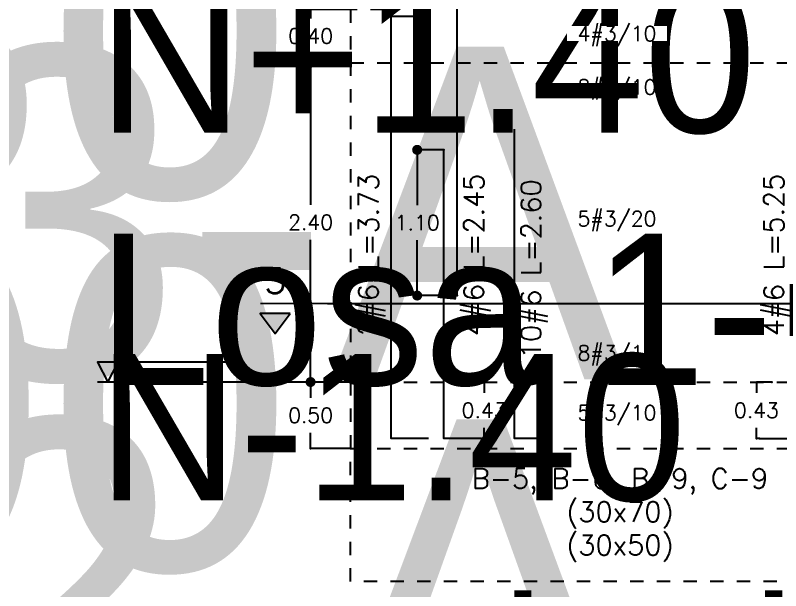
# Model space of a CAD drawing. Header units: millimetres. Extents: x 34 to 103.9, y 11.5 to 37.7.
# Drawn here: x 52.78 to 58.53, y 18.35 to 22.68 of the extents above; entities that cross this region are included whole.
import ezdxf
from ezdxf.enums import TextEntityAlignment as Align

# ---------------------------------------------------------------- set-up
doc = ezdxf.new("R2018")
doc.units = ezdxf.units.MM
doc.header["$LTSCALE"] = 0.01
doc.linetypes.add('DASHED2', pattern=[0.375, 0.25, -0.125])
doc.layers.add('def', color=7, linetype='Continuous', plot=False)
doc.layers.add('FC_TEXTO NO IMPRIMIR', color=250, linetype='Continuous', plot=False)
for name, color, linetype in [('FC_BORDE COLUMNA', 6, 'DASHED2'), ('FC_COTAS', 1, 'Continuous'), ('FC_PROYECCION', 6, 'DASHED2'), ('FC_R-100', 12, 'Continuous'), ('FC_R-140', 2, 'Continuous'), ('FC_R-60', 11, 'Continuous'), ('FC_R-80', 11, 'Continuous'), ('FC_REFUERZO', 5, 'Continuous')]:
    doc.layers.add(name, color=color, linetype=linetype)
doc.styles.add('FC_TEXT', font='romans.shx', dxfattribs={"height": 0.002})
doc.styles.add('FC_TEXT1', font='romans.shx')
doc.styles.get("Standard").update_dxf_attribs({"font": 'romans.shx'})
doc.dimstyles.new('FC_COTAS', dxfattribs={"dimtxt": 0.0015, "dimasz": 0.001, "dimexe": 0, "dimexo": 0, "dimgap": 0.001, "dimtad": 1, "dimtih": 1, "dimtoh": 1, "dimzin": 0, "dimdsep": 46, "dimtxsty": 'FC_TEXT1', "dimblk": 'DOT', "dimcen": 0.09, "dimclrd": 256, "dimclre": 256, "dimclrt": 256, "dimadec": 0, "dimazin": 0, "dimtfac": 1, "dimtix": 1, "dimtmove": 2, "dimatfit": 3, "dimfxl": 1.002, "dimtolj": 1, "dimtzin": 0, "dimlwd": -1, "dimarcsym": 0})

# ---------------------------------------------------------------- blocks, each defined once
blk = doc.blocks.new('_Dot')
at = {"color": 0, "linetype": 'ByBlock', "lineweight": -2}
blk.add_line((-0.5, 0), (-1, 0), dxfattribs=at)
at = {"color": 0, "linetype": 'ByBlock', "const_width": 0.5}
blk.add_lwpolyline([(-0.25, 0, 1), (0.25, 0, 1)], format="xyb", close=True, dxfattribs=at)
blk = doc.blocks.new('*D115')
at = {"layer": 'def', "color": 0, "ltscale": 0.6, "transparency": 16777216}
for p in [(55.0007, 22.3201), (55.3007, 22.3201), (55.3007, 19.9201)]:
    blk.add_point(p, dxfattribs=at)
at = {"layer": 'FC_COTAS', "lineweight": -2, "ltscale": 0.6, "transparency": 16777216}
for p, q in [((55.3007, 22.3201), (55.0007, 22.3201)), ((55.3007, 19.9201), (55.0007, 19.9201))]:
    blk.add_line(p, q, dxfattribs=at)
at = {"layer": 'FC_COTAS', "ltscale": 0.6, "transparency": 16777216}
for p, q in [((55.0007, 22.2451), (55.0007, 21.2513)), ((55.0007, 19.9951), (55.0007, 20.9888))]:
    blk.add_line(p, q, dxfattribs=at)
at = {"layer": 'FC_COTAS', "ltscale": 0.6, "transparency": 16777216, "xscale": 0.075, "yscale": 0.075, "zscale": 0.075}
for p, rotation in [((55.0007, 22.3201), 90), ((55.0007, 19.9201), 270)]:
    blk.add_blockref('_Dot', p, dxfattribs=dict(at, rotation=rotation))
at = {"layer": 'FC_COTAS', "ltscale": 0.6, "transparency": 16777216, "insert": (55.0007, 21.1201), "char_height": 0.1125, "attachment_point": 5, "style": 'FC_TEXT1'}
blk.add_mtext('\\A1;2.40', dxfattribs=at)
blk = doc.blocks.new('*D116')
at = {"layer": 'def', "color": 0, "ltscale": 0.6, "transparency": 16777216}
for p in [(55.0007, 22.7201), (55.3007, 22.7201), (55.3007, 22.3201)]:
    blk.add_point(p, dxfattribs=at)
at = {"layer": 'FC_COTAS', "lineweight": -2, "ltscale": 0.6, "transparency": 16777216}
for p, q in [((55.3007, 22.7201), (55.0007, 22.7201)), ((55.3007, 22.3201), (55.0007, 22.3201))]:
    blk.add_line(p, q, dxfattribs=at)
at = {"layer": 'FC_COTAS', "ltscale": 0.6, "transparency": 16777216}
for p, q in [((55.0007, 22.7201), (55.0007, 22.6513)), ((55.0007, 22.3201), (55.0007, 22.3888))]:
    blk.add_line(p, q, dxfattribs=at)
at = {"layer": 'FC_COTAS', "ltscale": 0.6, "transparency": 16777216, "insert": (55.0007, 22.5201), "char_height": 0.1125, "attachment_point": 5, "style": 'FC_TEXT1'}
blk.add_mtext('\\A1;0.40', dxfattribs=at)
blk = doc.blocks.new('*D119')
at = {"layer": 'def', "color": 0, "ltscale": 0.6, "transparency": 16777216}
for p in [(55.3007, 19.9201), (55.0007, 19.4201), (55.3007, 19.4201)]:
    blk.add_point(p, dxfattribs=at)
at = {"layer": 'FC_COTAS', "lineweight": -2, "ltscale": 0.6, "transparency": 16777216}
for p, q in [((55.3007, 19.9201), (55.0007, 19.9201)), ((55.3007, 19.4201), (55.0007, 19.4201))]:
    blk.add_line(p, q, dxfattribs=at)
at = {"layer": 'FC_COTAS', "ltscale": 0.6, "transparency": 16777216}
for p, q in [((55.0007, 19.9201), (55.0007, 19.8013)), ((55.0007, 19.4201), (55.0007, 19.5388))]:
    blk.add_line(p, q, dxfattribs=at)
at = {"layer": 'FC_COTAS', "ltscale": 0.6, "transparency": 16777216, "insert": (55.0007, 19.6701), "char_height": 0.1125, "attachment_point": 5, "style": 'FC_TEXT1'}
blk.add_mtext('\\A1;0.50', dxfattribs=at)
blk = doc.blocks.new('*D120')
at = {"layer": 'def', "color": 0, "ltscale": 0.6, "transparency": 16777216}
for p in [(56.0007, 21.6651), (55.8007, 20.5701), (56.1007, 20.5701)]:
    blk.add_point(p, dxfattribs=at)
at = {"layer": 'FC_COTAS', "lineweight": -2, "ltscale": 0.6, "transparency": 16777216}
for p, q in [((56.0007, 21.6651), (55.8007, 21.6651)), ((56.1007, 20.5701), (55.8007, 20.5701))]:
    blk.add_line(p, q, dxfattribs=at)
at = {"layer": 'FC_COTAS', "ltscale": 0.6, "transparency": 16777216}
for p, q in [((55.8007, 21.5901), (55.8007, 21.2488)), ((55.8007, 20.6451), (55.8007, 20.9863))]:
    blk.add_line(p, q, dxfattribs=at)
at = {"layer": 'FC_COTAS', "ltscale": 0.6, "transparency": 16777216, "xscale": 0.075, "yscale": 0.075, "zscale": 0.075}
for p, rotation in [((55.8007, 21.6651), 90), ((55.8007, 20.5701), 270)]:
    blk.add_blockref('_Dot', p, dxfattribs=dict(at, rotation=rotation))
at = {"layer": 'FC_COTAS', "ltscale": 0.6, "transparency": 16777216, "insert": (55.8007, 21.1176), "char_height": 0.1125, "attachment_point": 5, "style": 'FC_TEXT1'}
blk.add_mtext('\\A1;1.10', dxfattribs=at)
blk = doc.blocks.new('*U17')
at = {"ltscale": 0.9, "const_width": 0.0002}
blk.add_lwpolyline([(-0.010933, 0.002), (-0.025333, 0.002)], dxfattribs=at)
at = {"ltscale": 0.9}
blk.add_lwpolyline([(-0.024294, 0), (-0.023255, 0.002), (-0.025333, 0.002)], close=True, dxfattribs=at)
blk.add_lwpolyline([(0, 0), (-0.025333, 0)], dxfattribs=at)
at = {"layer": 'FC_R-80', "lineweight": 25, "flags": 104}
blk.add_attdef('N+00.00', text='', height=0.002, dxfattribs=at).set_placement((-0.025333, 0.002821), align=Align.BOTTOM_LEFT)
blk = doc.blocks.new('*U23')
at = {"layer": 'FC_R-80', "lineweight": 25, "flags": 104}
blk.add_attdef('N+00.00', text='', height=0.002, dxfattribs=at).set_placement((-0.025333, 0.002821), align=Align.BOTTOM_LEFT)
blk = doc.blocks.new('*U32')
h = blk.add_hatch(color=256)
h.dxf.hatch_style = 1
h.paths.add_polyline_path([(-0.021357, -0.0055), (-0.024357, -0.0055), (-0.022857, -0.0075)])
h.paths.add_polyline_path([(0.046012, -0.0055), (0.043012, -0.0055), (0.044512, -0.0075)])
at = {"const_width": 0.00015}
for points in [[(-0.024357, -0.0045), (-0.017612, -0.0045)], [(0.046012, -0.0045), (0.039267, -0.0045)]]:
    blk.add_lwpolyline(points, dxfattribs=at)
for points in [[(-0.021357, -0.0055), (-0.024357, -0.0055), (-0.022857, -0.0075)], [(0.046012, -0.0055), (0.043012, -0.0055), (0.044512, -0.0075)]]:
    blk.add_lwpolyline(points, close=True)
at = {"layer": 'FC_TEXTO NO IMPRIMIR', "transparency": 33554457}
blk.add_lwpolyline([(-0.017612, -0.0045), (0.039267, -0.0045)], dxfattribs=at)
at = {"layer": 'FC_TEXTO NO IMPRIMIR', "ltscale": 1.5, "transparency": 33554457}
blk.add_lwpolyline([(-0.017612, -0.0045), (0.039267, -0.0045)], dxfattribs=at)
at = {"layer": 'FC_R-140', "style": 'FC_TEXT1'}
for tag, p in [('X', (-0.022857, -0.00225)), ("X'", (0.044512, -0.00225))]:
    blk.add_attdef(tag, text='', height=0.0025, dxfattribs=at).set_placement(p, align=Align.MIDDLE_CENTER)
blk = doc.blocks.new('*D121')
at = {"layer": 'def', "color": 0, "ltscale": 0.6, "transparency": 16777216}
for p in [(56.1869, 19.9201), (56.2807, 19.4951), (56.3035, 19.4951)]:
    blk.add_point(p, dxfattribs=at)
at = {"layer": 'FC_COTAS', "lineweight": -2, "ltscale": 0.6, "transparency": 16777216}
for p, q in [((56.1869, 19.9201), (56.3035, 19.9201)), ((56.2807, 19.4951), (56.3035, 19.4951))]:
    blk.add_line(p, q, dxfattribs=at)
at = {"layer": 'FC_COTAS', "ltscale": 0.6, "transparency": 16777216}
for p, q in [((56.3035, 19.9201), (56.3035, 19.8388)), ((56.3035, 19.4951), (56.3035, 19.5763))]:
    blk.add_line(p, q, dxfattribs=at)
at = {"layer": 'FC_COTAS', "ltscale": 0.6, "transparency": 16777216, "insert": (56.3035, 19.7076), "char_height": 0.1125, "attachment_point": 5, "style": 'FC_TEXT1'}
blk.add_mtext('\\A1;0.43', dxfattribs=at)
blk = doc.blocks.new('*D131')
at = {"layer": 'def', "color": 0, "ltscale": 0.6, "transparency": 16777216}
for p in [(58.4645, 19.9201), (58.3479, 19.4951), (58.3707, 19.4951)]:
    blk.add_point(p, dxfattribs=at)
at = {"layer": 'FC_COTAS', "lineweight": -2, "ltscale": 0.6, "transparency": 16777216}
for p, q in [((58.4645, 19.9201), (58.3479, 19.9201)), ((58.3707, 19.4951), (58.3479, 19.4951))]:
    blk.add_line(p, q, dxfattribs=at)
at = {"layer": 'FC_COTAS', "ltscale": 0.6, "transparency": 16777216}
for p, q in [((58.3479, 19.9201), (58.3479, 19.8388)), ((58.3479, 19.4951), (58.3479, 19.5763))]:
    blk.add_line(p, q, dxfattribs=at)
at = {"layer": 'FC_COTAS', "ltscale": 0.6, "transparency": 16777216, "insert": (58.3479, 19.7076), "char_height": 0.1125, "attachment_point": 5, "style": 'FC_TEXT1'}
blk.add_mtext('\\A1;0.43', dxfattribs=at)
blk = doc.blocks.new('*U25')
at = {"layer": 'FC_R-80', "lineweight": 25, "flags": 104}
blk.add_attdef('N+00.00', text='', height=0.002, dxfattribs=at).set_placement((-0.025333, 0.002821), align=Align.BOTTOM_LEFT)
blk = doc.blocks.new('*U24')
at = {"layer": 'FC_R-80', "lineweight": 25, "flags": 104}
blk.add_attdef('N+00.00', text='', height=0.002, dxfattribs=at).set_placement((-0.025333, 0.002821), align=Align.BOTTOM_LEFT)

msp = doc.modelspace()

# ---------------------------------------------------------------- linework, layer by layer
at = {"layer": 'FC_BORDE COLUMNA', "ltscale": 0.6}
msp.add_lwpolyline([(55.3007, 19.4201), (59.3007, 19.4201), (59.3007, 22.7201), (59.0507, 22.7201), (59.0507, 33.9201), (55.5507, 33.9201), (55.5507, 22.7201), (55.3007, 22.7201)], close=True, dxfattribs=at)
at = {"layer": 'FC_PROYECCION', "ltscale": 0.6}
for points in [[(55.3007, 22.3201), (59.3007, 22.3201)], [(55.3007, 19.9201), (59.3007, 19.9201)]]:
    msp.add_lwpolyline(points, dxfattribs=at)
msp.add_lwpolyline([(55.3007, 18.4201), (55.3007, 19.4201), (59.3007, 19.4201), (59.3007, 18.4201)], close=True, dxfattribs=at)
at = {"layer": 'FC_REFUERZO', "ltscale": 0.6}
for points in [[(56.1007, 20.5701), (56.1007, 27.3701), (56.1007, 27.3701)], [(58.3707, 19.4951), (58.6507, 19.4951), (58.6507, 24.4651)], [(55.8852, 19.4951), (55.6052, 19.4951), (55.6052, 22.6701), (55.8852, 22.6701)], [(56.8104, 19.4951), (56.5304, 19.4951), (56.5304, 21.8201)], [(56.2807, 19.4951), (56.0007, 19.4951), (56.0007, 21.6651)]]:
    msp.add_lwpolyline(points, dxfattribs=at)

# ---------------------------------------------------------------- block references
at = {"layer": 'FC_COTAS', "xscale": 75, "yscale": 75, "zscale": 75}
msp.add_blockref('*U32', (56.4498, 20.848), dxfattribs=at).add_auto_attribs({"X'": '5', 'X': '5'})

# ---------------------------------------------------------------- texts
at = {"layer": 'FC_R-100', "ltscale": 0.6, "insert": (57.3233, 18.9201), "char_height": 0.15, "width": 2.791904, "attachment_point": 5, "style": 'FC_TEXT'}
msp.add_mtext('B-5, B-6, B-9, C-9\\P(30x70)\\P(30x50)', dxfattribs=at)
at = {"layer": 'FC_R-80', "char_height": 0.15, "attachment_point": 5, "rotation": 90, "style": 'FC_TEXT'}
for s, insert, width in [('2#6 L=3.73', (55.4607, 20.8753), 1.428101), ('4#6 L=2.45', (56.2507, 20.8753), 1.428101), ('4#6 L=5.25', (58.5041, 20.8753), 1.428101), ('10#6 L=2.60', (56.6804, 20.7681), 1.583224)]:
    msp.add_mtext(s, dxfattribs=dict(at, insert=insert, width=width))

# ---------------------------------------------------------------- dimensions: what is measured, and where the dimension line sits
at = {"layer": 'FC_COTAS', "ltscale": 0.6}
for base, p1, p2, picture, middle in [((55.0007, 22.7201), (55.3007, 22.3201), (55.3007, 22.7201), '*D116', (55.0007, 22.5201)), ((55.0007, 22.3201), (55.3007, 19.9201), (55.3007, 22.3201), '*D115', (55.0007, 21.1201)), ((55.8007108545, 20.5700654582), (56.0007108545, 21.6650654582), (56.1007108545, 20.5700654582), '*D120', (55.8007108545, 21.1175654582)), ((55.0007, 19.4201), (55.3007, 19.9201), (55.3007, 19.4201), '*D119', (55.0007, 19.6701)), ((56.3034997569, 19.4950654582), (56.1868820182, 19.9200654582), (56.2807108545, 19.4950654582), '*D121', (56.3034997569, 19.7075654582)), ((58.3479219522, 19.4950654582), (58.4645396909, 19.9200654582), (58.3707108545, 19.4950654582), '*D131', (58.3479219522, 19.7075654582))]:
    dim = msp.add_linear_dim(base=base, p1=p1, p2=p2, angle=90, dimstyle='FC_COTAS', override={"dimscale": 0, "dimtix": 1, "dimtofl": 1, "dimtmove": 2, "dimatfit": 3}, dxfattribs=at)
    dim.commit()
    dim.dimension.update_dxf_attribs({"geometry": picture, "text_midpoint": middle})

# ---------------------------------------------------------------- next in the draw order: texts
at = {"layer": 'FC_R-60', "char_height": 0.1125, "width": 0.751125, "attachment_point": 5, "style": 'FC_TEXT', "bg_fill": 3, "box_fill_scale": 1, "bg_fill_color": 256, "bg_fill_transparency": 0}
for s, insert in [('8#3/10', (57.3007, 22.1177)), ('5#3/20', (57.3007, 21.1285)), ('8#3/10', (57.3007, 20.1201)), ('5#3/10', (57.3007, 19.6701))]:
    msp.add_mtext(s, dxfattribs=dict(at, insert=insert))

# ---------------------------------------------------------------- next in the draw order: block references
at = {"layer": 'FC_COTAS'}
ref = msp.add_blockref('*U23', (55.3007, 22.7201), dxfattribs=dict(at, xscale=75, yscale=75, zscale=75))
lines = msp.add_mtext('N+1.40\\PLosa 1-B', dxfattribs={"layer": 'FC_R-80', "lineweight": 25, "insert": (53.4007, 22.9316), "char_height": 1.13729, "attachment_point": 1})
ref.add_attrib('N+00.00', '', (53.4007, 22.9316), dxfattribs={"flags": 104}).embed_mtext(lines)
ref = msp.add_blockref('*U23', (45.9011, 20.7957), dxfattribs=dict(at, xscale=75, yscale=75, zscale=75))
lines = msp.add_mtext('N+0.00\\PLosa 1-A', dxfattribs={"layer": 'FC_R-80', "lineweight": 25, "insert": (44.0011, 21.0073), "char_height": 2.5, "attachment_point": 1})
ref.add_attrib('N+00.00', '', (44.0011, 21.0073), dxfattribs={"flags": 104}).embed_mtext(lines)
ref = msp.add_blockref('*U17', (55.3007, 19.9201), dxfattribs=dict(at, xscale=75, yscale=75, zscale=75))
lines = msp.add_mtext('N-1.40\\PFundación', dxfattribs={"layer": 'FC_R-80', "lineweight": 25, "insert": (53.4007, 20.1316), "char_height": 1.1015, "attachment_point": 1})
ref.add_attrib('N+00.00', '', (53.4007, 20.1316), dxfattribs={"flags": 104}).embed_mtext(lines)

# ---------------------------------------------------------------- next in the draw order: texts
at = {"layer": 'FC_R-60', "insert": (57.3007, 22.5201), "char_height": 0.1125, "width": 0.751125, "attachment_point": 5, "style": 'FC_TEXT', "bg_fill": 3, "box_fill_scale": 1, "bg_fill_color": 256, "bg_fill_transparency": 0}
msp.add_mtext('4#3/10', dxfattribs=at)

# ---------------------------------------------------------------- next in the draw order: block references
at = {"layer": 'FC_COTAS'}
ref = msp.add_blockref('*U25', (45.9011, 26.3957), dxfattribs=dict(at, xscale=75, yscale=75, zscale=75))
lines = msp.add_mtext('N+5.60\\PLosa 3-A', dxfattribs={"layer": 'FC_R-80', "lineweight": 25, "insert": (44.0011, 26.6073), "char_height": 2.5, "attachment_point": 1})
ref.add_attrib('N+00.00', '', (44.0011, 26.6073), dxfattribs={"flags": 104}).embed_mtext(lines)
ref = msp.add_blockref('*U24', (45.9011, 23.5957), dxfattribs=dict(at, xscale=75, yscale=75, zscale=75))
lines = msp.add_mtext('N+2.80\\PLosa 2-A', dxfattribs={"layer": 'FC_R-80', "lineweight": 25, "insert": (44.0011, 23.8073), "char_height": 2.5, "attachment_point": 1})
ref.add_attrib('N+00.00', '', (44.0011, 23.8073), dxfattribs={"flags": 104}).embed_mtext(lines)

doc.saveas('drawing.dxf')
